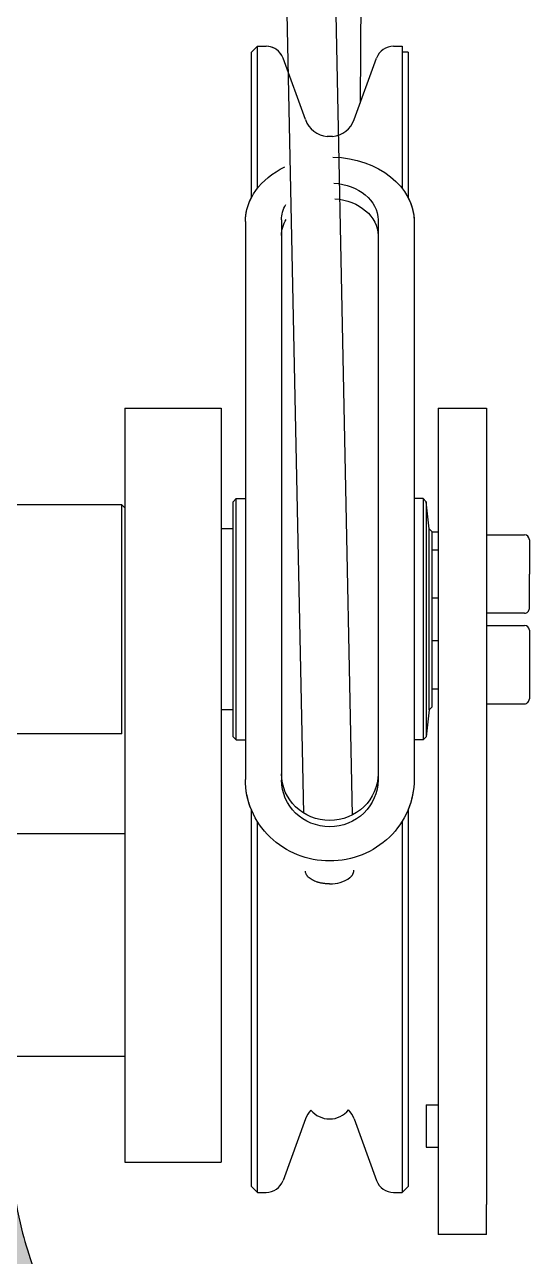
# Model space of a CAD drawing. Extents: x -599358 to 2865263, y -1062760 to 486533.
# Drawn here: x 243409.2 to 243540.7, y -693602.1 to -693281.2 of the extents above; entities that cross this region are included whole.
import ezdxf

# ---------------------------------------------------------------- set-up
doc = ezdxf.new("R2010")
doc.units = 0
doc.layers.add('EWHS5T6M-2', color=7, linetype='Continuous')
doc.layers.add('零件1^葫芦小车', color=7, linetype='Continuous')

msp = doc.modelspace()

# ---------------------------------------------------------------- hatches: boundary and pattern name
h = msp.add_hatch(color=4)
h.dxf.hatch_style = 1
edge = h.paths.add_edge_path()
edge.add_ellipse((242953.0992363252, -692844.2605812737), major_axis=(945.5943286935602, 1.727816376049057e-09), ratio=1, start_angle=-70.7530742305034, end_angle=-68.90985663448268)
edge.add_line((243293.3584066528, -693726.5147008252), (243298.3113779215, -693734.0018294874))
edge.add_line((243298.311377921, -693734.0018294874), (243298.859801927, -693734.8308512747))
edge.add_line((243298.8598019272, -693734.8308512747), (243298.8314219172, -693734.8301279248))
edge.add_spline(control_points=[(243298.8314219174, -693734.830127925), (243299.9789997354, -693736.6674191143), (243301.1118407421, -693738.5444512622), (243305.0668008615, -693745.3479795423), (243307.7488500598, -693750.4363455825), (243312.564223684, -693760.5450533675), (243314.6976621534, -693765.5638026079), (243317.42648636, -693772.6657541797), (243318.2586274197, -693774.9618324622), (243319.7693716449, -693779.3486587036), (243320.4480428622, -693781.4393775436), (243321.1580590849, -693783.7346209259), (243321.2588647689, -693784.0635499997), (243322.0309376306, -693786.6041480823), (243322.5463815412, -693788.4212459543), (243323.4762209934, -693791.8311498069), (243323.8899837887, -693793.424381251), (243324.9582108742, -693797.7723399221), (243325.8122594367, -693800.3562680708), (243327.9910464097, -693805.4393799639), (243329.3160658191, -693807.9379321306), (243332.4157306283, -693812.7180760924), (243334.1902879138, -693814.9989200208), (243338.1191999431, -693819.2225854382), (243340.2730727572, -693821.1647913147), (243344.8506538171, -693824.6227207974), (243347.2736386586, -693826.1381742661), (243352.2581694642, -693828.7007445939), (243354.8190018224, -693829.7479951418), (243359.9491933576, -693831.3810052145), (243362.5180595481, -693831.9671909199), (243367.5543395019, -693832.7246606243), (243370.0215596942, -693832.8964712591), (243373.9600735897, -693832.8964712591), (243375.5170583156, -693832.8225061356), (243378.6077057543, -693832.5299935887), (243380.1413728619, -693832.31147268), (243383.1737264617, -693831.7340641055), (243384.6724259466, -693831.3751981365), (243387.6250665301, -693830.5213917763), (243389.0790269113, -693830.026466148), (243391.9337988427, -693828.9043552544), (243393.3346334185, -693828.2771765518), (243396.075505932, -693826.8935726), (243397.4155680601, -693826.1371451244), (243400.0272721912, -693824.4971882103), (243401.2989369837, -693823.6136476866), (243403.7655324972, -693821.7209406026), (243404.9604819963, -693820.7117544941), (243407.2640086327, -693818.5690250405), (243408.3725978056, -693817.4354546433), (243410.4919680794, -693815.045721707), (243411.5027516469, -693813.7895263748), (243413.4130489404, -693811.1577105264), (243414.3125528825, -693809.7820543583), (243415.9849027052, -693806.9169249333), (243416.7577245341, -693805.4274174189), (243418.1598961378, -693802.3437012638), (243418.7892070444, -693800.7494653593), (243419.8870606279, -693797.4698621517), (243420.3555514567, -693795.7844809957), (243421.1153573034, -693792.3412529398), (243421.4066124278, -693790.5834116688), (243421.7981265896, -693787.019170875), (243421.8983257654, -693785.212800484), (243421.8983257654, -693780.931263688), (243421.7100767806, -693778.1314073724), (243420.9557668752, -693773.6648303769), (243420.6264573646, -693772.1327119336), (243419.7956795975, -693769.0327739163), (243419.2941278665, -693767.4651101355), (243418.117066417, -693764.3486032657), (243417.4415526605, -693762.799945898), (243415.9310563436, -693759.774225083), (243415.0961553183, -693758.2973327303), (243413.2964981183, -693755.4606358216), (243412.3318891121, -693754.1009462596), (243410.3140224818, -693751.5324286872), (243409.2609391018, -693750.3236366503), (243404.455171859, -693745.2940287443), (243400.5857335712, -693741.244361663), (243392.8008371302, -693733.0968641451), (243388.9116821539, -693728.665905417), (243381.5036105042, -693719.4575936501), (243377.9847282624, -693714.680261666), (243371.3561208091, -693704.8180241102), (243368.2464259051, -693699.7331459214), (243362.4696876701, -693689.2999555456), (243359.8026692484, -693683.9516761377), (243355.0988113397, -693673.3998041049), (243353.0321057026, -693668.2099151304), (243351.1785715265, -693662.9474777825)], knot_values=[0, 0, 0, 0, 0.012094180794674, 0.012094180794674, 0.0431694166053564, 0.0431694166053564, 0.0742446524160369, 0.0742446524160369, 0.0897822703213784, 0.0897822703213784, 0.1053198882267178, 0.1053198882267178, 0.10800450172629, 0.10800450172629, 0.1265971994864297, 0.1265971994864297, 0.1451898972465689, 0.1451898972465689, 0.171955250732025, 0.171955250732025, 0.1987206042174794, 0.1987206042174794, 0.2254859577029323, 0.2254859577029323, 0.2522513111883867, 0.2522513111883867, 0.2790166646738428, 0.2790166646738428, 0.3057820181592973, 0.3057820181592973, 0.3325473716447502, 0.3325473716447502, 0.3593127251302047, 0.3593127251302047, 0.376899955455745, 0.376899955455745, 0.3944871857812868, 0.3944871857812868, 0.4120744161068272, 0.4120744161068272, 0.4296616464323676, 0.4296616464323676, 0.4472488767579061, 0.4472488767579061, 0.4648361070834465, 0.4648361070834465, 0.4824233374089868, 0.4824233374089868, 0.5000105677345271, 0.5000105677345271, 0.517597798060069, 0.517597798060069, 0.5351850283856093, 0.5351850283856093, 0.5527722587111497, 0.5527722587111497, 0.57035948903669, 0.57035948903669, 0.5879467193622288, 0.5879467193622288, 0.6055339496877691, 0.6055339496877691, 0.6231211800133108, 0.6231211800133108, 0.6407084103388511, 0.6407084103388511, 0.6645786278062841, 0.6645786278062841, 0.6765137365399998, 0.6765137365399998, 0.6884488452737169, 0.6884488452737169, 0.7003839540074326, 0.7003839540074326, 0.7123190627411499, 0.7123190627411499, 0.7242541714748655, 0.7242541714748655, 0.7361892802085844, 0.7361892802085844, 0.7776844594775894, 0.7776844594775894, 0.8227413826792094, 0.8227413826792094, 0.8677983058808298, 0.8677983058808298, 0.9128552290824499, 0.9128552290824499, 0.9579121522840714, 0.9579121522840714, 0.9999995209582323, 0.9999995209582323, 0.9999995209582323, 0.9999995209582323], degree=3, periodic=0)
edge.add_line((243351.1785714381, -693662.9474775298), (243352.5724834726, -693663.9375370751))
edge.add_ellipse((243541.6303017564, -693597.6611719184), major_axis=(-200.3381596932294, -3.660634825758026e-10), ratio=1, start_angle=8.67509364903691, end_angle=19.318675808770706, ccw=False)
edge.add_line((243343.5841015308, -693627.878398885), (243345.2436391843, -693629.16707116))
edge.add_spline(control_points=[(243345.243639184, -693629.1670711602), (243345.2751048749, -693629.1917490481), (243345.3067829596, -693629.2048124216), (243345.3362996936, -693629.2021114567), (243345.3659865904, -693629.1993949207), (243345.3942163425, -693629.1801798475), (243345.4179204904, -693629.1447771953), (243345.4396772002, -693629.1122830841), (243345.4582066351, -693629.0654419546), (243345.4723521631, -693629.0093036408), (243345.4865092047, -693628.9531196351), (243345.4966902257, -693628.8865904436), (243345.5031262798, -693628.8152825383), (243345.5131446918, -693628.704284088), (243345.5144872045, -693628.579016046), (243345.5096879472, -693628.4519497311), (243345.5026229225, -693628.264894429), (243345.4823050982, -693628.0679469414), (243345.454068801, -693627.8765799443), (243345.4148919046, -693627.611064781), (243345.3592113204, -693627.3469495688), (243345.2935686318, -693627.1037517606), (243345.2269645826, -693626.8569922341), (243345.1477649178, -693626.6229999923), (243345.0610216189, -693626.4304295538), (243345.0102524721, -693626.3177218627), (243344.9557786683, -693626.2169827708), (243344.900364292, -693626.141810248), (243344.8714457125, -693626.1025806713), (243344.8419625257, -693626.0699843081), (243344.8129309911, -693626.0472192297)], knot_values=[0, 0, 0, 0, 0.0622302172862876, 0.0622302172862876, 0.0622302172862876, 0.1250593693597594, 0.1250593693597594, 0.1250593693597594, 0.1825559062169405, 0.1825559062169405, 0.1825559062169405, 0.2399331378339217, 0.2399331378339217, 0.2399331378339217, 0.3297474538480977, 0.3297474538480977, 0.3297474538480977, 0.4623709261923107, 0.4623709261923107, 0.4623709261923107, 0.647003347382536, 0.647003347382536, 0.647003347382536, 0.834606727114857, 0.834606727114857, 0.834606727114857, 0.9435561246561899, 0.9435561246561899, 0.9435561246561899, 1, 1, 1, 1], degree=3, periodic=0)
edge.add_line((243344.8129309911, -693626.0472192297), (243343.1307752117, -693624.7409834173))
edge.add_ellipse((243541.6303017564, -693597.6611719184), major_axis=(-200.3381596932294, -3.660634825758026e-10), ratio=1, start_angle=-2.5739250783348098, end_angle=7.7684798487036915, ccw=False)
edge.add_ellipse((243254.5864962343, -693462.6678582329), major_axis=(-153.0622959853262, -2.796797035833528e-10), ratio=1, start_angle=123.66389550236201, end_angle=124.5964972680953, ccw=False)
edge.add_ellipse((243254.5864962343, -693462.6678582329), major_axis=(-153.0622959853262, -2.796797035833528e-10), ratio=1, start_angle=123.6487524658414, end_angle=123.66389550236201, ccw=False)
edge.add_line((243339.3983257747, -693590.0845762187), (243339.3983257747, -693588.9518927622))
edge.add_line((243339.3983257747, -693588.9518927623), (243339.3983257747, -693579.8465036729))
edge.add_spline(control_points=[(243339.3983257747, -693579.8465036729), (243339.4137149794, -693579.8459747857), (243339.4451412117, -693579.8448947474), (243339.7061816916, -693579.8366700279), (243340.1462727647, -693579.82399121), (243340.801522276, -693579.806070195), (243341.5998612024, -693579.786291487), (243342.5711447318, -693579.7602811995), (243344.007554246, -693579.7237833224), (243345.9987981241, -693579.6850188993), (243348.9187004707, -693579.6446978602), (243353.1637636659, -693579.6891906478), (243358.439787886, -693579.7746327191), (243365.1516857363, -693579.8572622082), (243373.6131716793, -693579.912543954), (243385.0355057142, -693579.9323336142), (243394.1057170042, -693579.842787521), (243399.2733454994, -693579.7164437267), (243401.5742173443, -693579.6427759838), (243402.7196840531, -693579.6047007402), (243403.6444556209, -693579.5700764171), (243405.2893898351, -693579.5655369771), (243405.585538606, -693579.5686572447), (243405.8048467204, -693579.5709679073)], knot_values=[0, 0, 0, 0, 0.0230082632663126, 0.046985081212878, 0.0719158205652346, 0.0977841372616051, 0.124572038943315, 0.144341315230623, 0.1711119955891781, 0.2174439600698067, 0.2509117430211872, 0.2989497764022938, 0.3770376855188449, 0.4195166020224081, 0.5014267764896312, 0.6200495818906884, 0.7489631979593341, 0.803748804089707, 0.8426517060421137, 0.8664048152668534, 0.8745007720840265, 0.9070636054152978, 1, 1, 1, 1], degree=3, periodic=0)
edge.add_spline(control_points=[(243405.8048467204, -693579.5709679073), (243405.8935423276, -693580.5626176792), (243405.9971524685, -693581.5576652737), (243406.6035322164, -693586.6457142656), (243407.3484354141, -693590.7820444468), (243409.8127995412, -693600.7807248181), (243411.8137363211, -693606.6355784523), (243416.9091680892, -693617.9829805684), (243420.0034681131, -693623.4733584372), (243427.1391661653, -693633.7762393901), (243431.179173499, -693638.5870157497), (243439.9508224559, -693647.2983209465), (243444.6804335347, -693651.1982069268), (243455.4544753154, -693658.6192693057), (243461.657037659, -693662.8915380607), (243472.7432859686, -693670.527645469), (243477.5406820296, -693674.3470742248), (243486.4203472672, -693682.3516757853), (243490.5044468677, -693686.5376580348), (243498.0998767483, -693695.3285747773), (243501.6126488991, -693699.9346715183), (243508.1422776371, -693709.7065254546), (243511.1603754909, -693714.8738297698), (243516.4544463156, -693725.5181118319), (243518.7701927434, -693730.9399464345), (243521.383830157, -693738.420830086), (243521.943658691, -693740.1238828453), (243523.0106037083, -693743.596561654), (243523.5177197765, -693745.3661921296), (243524.4737628616, -693748.974089833), (243524.9226887868, -693750.8123617672), (243525.7561344224, -693754.558938276), (243526.1406522332, -693756.4672477521), (243526.838368642, -693760.3544831648), (243527.1515644038, -693762.3334140723), (243527.6990984028, -693766.3615154768), (243527.9334327538, -693768.4106908428), (243528.506054696, -693774.6613475182), (243528.7140577909, -693778.9666630438), (243528.7140577914, -693786.6602897692), (243528.6013290921, -693790.1235052604), (243528.0646660825, -693797.4194149686), (243527.6405510589, -693801.2522655317), (243526.3918818914, -693809.2379940058), (243525.5670663809, -693813.3909748276), (243523.4311134323, -693821.9429866199), (243522.1196479896, -693826.3420221639), (243518.9367831316, -693835.2858492018), (243517.0650303172, -693839.8305051182), (243512.7106608093, -693848.940775524), (243510.2277337824, -693853.5060934639), (243504.6330140318, -693862.5148198016), (243501.5210366122, -693866.9577893636), (243494.690891672, -693875.5720305707), (243490.9727353895, -693879.7427878081), (243482.996432599, -693887.6705001136), (243478.7385206959, -693891.4269686473), (243469.7887944182, -693898.4071230021), (243465.0974039271, -693901.6304586788), (243455.4166243974, -693907.4614474856), (243450.4277594223, -693910.0689614366), (243440.3031443368, -693914.629067658), (243435.1679053711, -693916.5817461563), (243424.9008943142, -693919.8373910153), (243419.7695230331, -693921.1406234365), (243409.6458118845, -693923.1415246231), (243404.653709028, -693923.8395575525), (243394.9195845915, -693924.7033578218), (243390.1776327376, -693924.8695019166), (243381.0257733968, -693924.7605363794), (243376.6158017815, -693924.4857516509), (243365.979905465, -693923.3599333911), (243359.479585732, -693922.1571946366), (243346.5416382101, -693918.6240499128), (243340.1046210428, -693916.2931012218), (243327.5521561151, -693910.4849267261), (243321.4375621179, -693907.0074110158), (243309.7983373312, -693898.9642171354), (243304.2746748937, -693894.3986205322), (243294.0673134931, -693884.3176365726), (243289.3845080795, -693878.8027426515), (243281.0617647261, -693867.0332260436), (243277.4224499754, -693860.7794401314), (243271.3190122264, -693847.7935624818), (243268.8551076859, -693841.0624843914), (243265.1511768705, -693827.406327892), (243263.9109384277, -693820.4822287108), (243262.8165040422, -693808.8181411475), (243262.6538093683, -693804.0567139185), (243262.8680180205, -693794.6563206613), (243263.2448063797, -693790.0174419654), (243263.9584445796, -693784.8199409359), (243264.0822992258, -693783.875866034), (243264.4956059164, -693780.6218995269), (243264.7658326946, -693778.0515650625), (243265.1931569864, -693773.2510015522), (243265.3501488831, -693771.0206634585), (243265.7045365927, -693764.7280347155), (243265.7901637858, -693761.064716015), (243265.8021107608, -693754.1738551027), (243265.72712812, -693750.9453596587), (243265.4170645004, -693744.2841681278), (243265.1825657868, -693740.8508460645), (243264.804940693, -693737.0025307315)], knot_values=[0, 0, 0, 0, 0.0058935355429696, 0.0058935355429696, 0.0300526500434832, 0.0300526500434832, 0.0643908660448065, 0.0643908660448065, 0.0987290820461312, 0.0987290820461312, 0.133067298047456, 0.133067298047456, 0.1674055140487806, 0.1674055140487806, 0.2082602633126592, 0.2082602633126592, 0.2447774140564815, 0.2447774140564815, 0.2812945648003039, 0.2812945648003039, 0.3178117155441249, 0.3178117155441249, 0.3543288662879472, 0.3543288662879472, 0.387959341003844, 0.387959341003844, 0.3976323531361369, 0.3976323531361369, 0.4073053652684286, 0.4073053652684286, 0.4169783774007216, 0.4169783774007216, 0.4266513895330132, 0.4266513895330132, 0.4363244016653062, 0.4363244016653062, 0.4459974137975978, 0.4459974137975978, 0.4653434380621823, 0.4653434380621823, 0.4795973083961643, 0.4795973083961643, 0.4938511787301465, 0.4938511787301465, 0.5081050490641283, 0.5081050490641283, 0.522358919398109, 0.522358919398109, 0.5366127897320913, 0.5366127897320913, 0.5508666600660729, 0.5508666600660729, 0.565120530400055, 0.565120530400055, 0.5793744007340369, 0.5793744007340369, 0.5936282710680189, 0.5936282710680189, 0.6078821414020008, 0.6078821414020008, 0.622136011735983, 0.622136011735983, 0.6363898820699636, 0.6363898820699636, 0.6506437524039458, 0.6506437524039458, 0.6648976227379279, 0.6648976227379279, 0.6791514930719096, 0.6791514930719096, 0.6934053634058917, 0.6934053634058917, 0.7150977999614547, 0.7150977999614547, 0.7367902365170166, 0.7367902365170166, 0.7584826730725798, 0.7584826730725798, 0.7801751096281431, 0.7801751096281431, 0.8018675461837061, 0.8018675461837061, 0.8235599827392684, 0.8235599827392684, 0.8452524192948317, 0.8452524192948317, 0.8669448558503946, 0.8669448558503946, 0.8820136243902075, 0.8820136243902075, 0.8970823929300203, 0.8970823929300203, 0.8992581836606502, 0.8992581836606502, 0.9118509107030675, 0.9118509107030675, 0.9244436377454874, 0.9244436377454874, 0.9496290918303243, 0.9496290918303243, 0.9748145459151627, 0.9748145459151627, 1, 1, 1, 1], degree=3, periodic=0)
h.paths.add_polyline_path([(243298.8598019272, -693734.8308512747), (243298.311377921, -693734.0018294874), (243298.2906175741, -693734.8163439012), (243298.8314219174, -693734.8301279247)], flags=16)

# ---------------------------------------------------------------- linework, layer by layer
at = {"color": 4}
for p, q in [((243509.1126114683, -693288.3964713229), (243507.5411828972, -693288.3964713229)), ((243489.3623557497, -693310.3623387556), (243488.0057243336, -693310.3623387556)), ((243463.5411829028, -693405.4678998805), (243464.3268971882, -693404.6821855949)), ((243513.8268971824, -693405.4678998805), (243513.0411828969, -693404.6821855949)), ((243514.6126114678, -693412.539328451), (243513.8268971824, -693405.4678998805)), ((243515.398325753, -693413.325042737), (243516.969754333, -693413.3250427368)), ((243515.3983257533, -693458.896471303), (243514.6126114674, -693459.6821855883)), ((243514.6126114674, -693459.6821855883), (243513.8268971822, -693466.7536141591)), ((243513.8268971822, -693466.7536141591), (243513.0411828967, -693467.5393284446))]:
    msp.add_line(p, q, dxfattribs=at)
at = {"layer": 'EWHS5T6M-2', "color": 4, "linetype": 'Continuous'}
for p, q in [((243468.2554686157, -693288.3964713231), (243469.8268971873, -693286.8250427519)), ((243468.2554686157, -693288.3964713231), (243469.8268971873, -693286.8250427519)), ((243468.2554686157, -693326.2662694287), (243468.2554686157, -693288.3964713231)), ((243468.2554686157, -693326.2662694287), (243468.2554686157, -693288.3964713231)), ((243469.8268971868, -693323.8407044483), (243469.8268971873, -693286.8250427519)), ((243469.8268971873, -693286.8250427519), (243472.0723609052, -693286.8250427519)), ((243469.8268971873, -693286.8250427519), (243472.0723609052, -693286.8250427519)), ((243505.2957191792, -693286.8250427516), (243507.5411828965, -693286.8250427516)), ((243505.2957191792, -693286.8250427516), (243507.5411828965, -693286.8250427516)), ((243507.5411828965, -693286.8250427516), (243507.5411828965, -693323.840704436)), ((243507.5411828965, -693286.8250427516), (243507.5411828972, -693288.3964713229)), ((243509.1126114683, -693288.3964713229), (243509.1126114683, -693326.2662694086)), ((243509.1126114683, -693288.3964713229), (243509.1126114683, -693326.2662694086)), ((243482.3344027625, -693305.9504074324), (243476.5023404026, -693289.9269477901)), ((243495.033677322, -693305.9504074324), (243500.8657396816, -693289.9269477901)), ((243495.033677322, -693305.9504074324), (243500.8657396816, -693289.9269477901)), ((243466.6840400771, -693332.521315215), (243466.6840400867, -693401.2300927781)), ((243466.6840400771, -693332.521315215), (243466.6840400867, -693401.2300927781)), ((243476.1126115049, -693332.0709910644), (243476.1126115144, -693401.0784595109)), ((243501.2554686448, -693332.0709910642), (243501.2554686541, -693401.0784595108)), ((243510.684040072, -693332.5213152147), (243510.6840400818, -693401.2300927778)), ((243510.684040072, -693332.5213152147), (243510.6840400818, -693401.2300927778)), ((243435.2554686199, -693381.1107570266), (243435.2554686343, -693436.1107570201)), ((243435.2554686199, -693381.1107570266), (243460.39832576, -693381.1107570266)), ((243435.2554686199, -693381.1107570266), (243435.2554686343, -693436.1107570201)), ((243435.2554686199, -693381.1107570266), (243460.39832576, -693381.1107570266)), ((243460.39832576, -693381.1107570266), (243460.3983257745, -693436.1107570198)), ((243460.39832576, -693381.1107570266), (243460.3983257745, -693436.1107570198)), ((243516.9697543249, -693381.1107570264), (243516.9697543393, -693436.11075702)), ((243516.9697543249, -693381.1107570264), (243529.5411828944, -693381.1107570264)), ((243516.9697543249, -693381.1107570264), (243516.969754333, -693413.3250427368)), ((243516.9697543249, -693381.1107570264), (243529.5411828944, -693381.1107570264)), ((243529.5411828944, -693381.1107570264), (243529.5411829095, -693436.11075702)), ((243529.5411828944, -693381.1107570264), (243529.5411829095, -693436.11075702)), ((243466.6840400867, -693401.2300927781), (243466.6840400862, -693477.821144723)), ((243466.6840400867, -693401.2300927781), (243466.6840400862, -693477.821144723)), ((243476.1126115144, -693401.078459511), (243476.1126115135, -693478.0024681723)), ((243501.2554686541, -693401.0784595108), (243501.2554686536, -693478.0024681722)), ((243510.6840400818, -693401.2300927781), (243510.6840400809, -693477.8211447229)), ((243510.6840400818, -693401.2300927781), (243510.6840400809, -693477.8211447229)), ((243464.326897188, -693467.5393284446), (243464.3268971882, -693404.6821855949)), ((243464.3268971882, -693404.6821855949), (243466.6840400038, -693404.6821855952)), ((243464.3268971882, -693404.6821855949), (243466.6840400038, -693404.6821855952)), ((243513.0411828969, -693404.6821855949), (243510.6840399985, -693404.6821855949)), ((243513.0411828969, -693404.6821855949), (243510.6840399985, -693404.6821855949)), ((243513.0411828969, -693404.6821855949), (243513.0411828967, -693467.5393284446)), ((243434.4697543347, -693406.2536141664), (243310.3268972066, -693406.2536141666)), ((243434.4697543347, -693406.2536141664), (243310.3268972066, -693406.2536141666)), ((243434.4697543344, -693465.9678998736), (243434.4697543347, -693406.2536141664)), ((243435.2554686196, -693407.039328452), (243434.4697543347, -693406.2536141664)), ((243434.4697543344, -693465.9678998736), (243434.4697543347, -693406.2536141664)), ((243435.2554686196, -693407.039328452), (243434.4697543347, -693406.2536141664)), ((243463.5411829023, -693466.7536141591), (243463.5411829028, -693405.4678998805)), ((243463.5411829023, -693466.7536141591), (243463.5411829028, -693405.4678998805)), ((243513.8268971824, -693405.4678998805), (243513.8268971822, -693466.7536141591)), ((243463.5411829076, -693412.5393284514), (243460.3983257733, -693412.5393284514)), ((243463.5411829076, -693412.5393284514), (243460.3983257733, -693412.5393284514)), ((243514.6126114674, -693459.6821855883), (243514.6126114678, -693412.539328451)), ((243515.398325753, -693413.325042737), (243514.6126114678, -693412.539328451)), ((243515.398325753, -693413.325042737), (243514.6126114678, -693412.539328451)), ((243515.3983257533, -693458.896471303), (243515.398325753, -693413.325042737)), ((243529.5411829076, -693414.1107570225), (243539.4411828931, -693414.1107570225)), ((243529.5411829076, -693414.1107570225), (243539.4411828931, -693414.1107570225)), ((243540.6983257501, -693415.3678998795), (243540.6983257526, -693424.3250427356)), ((243540.6983257501, -693415.3678998795), (243540.6983257526, -693424.3250427356)), ((243515.3983257535, -693418.0393284506), (243516.9697543381, -693418.0393284506)), ((243540.6983257522, -693418.9350427329), (243540.7005939124, -693418.9311141648)), ((243540.6983257522, -693418.9350427329), (243540.7005939124, -693418.9311141648)), ((243540.6983257508, -693433.2821855916), (243540.6983257482, -693424.3250427356)), ((243540.6983257508, -693433.2821855916), (243540.6983257482, -693424.3250427356)), ((243516.9697543388, -693430.6107570205), (243515.3983257535, -693430.6107570205)), ((243435.2554686343, -693436.1107570201), (243435.2554686348, -693538.2536141509)), ((243435.2554686343, -693436.1107570201), (243435.2554686348, -693538.2536141509)), ((243460.3983257745, -693436.1107570198), (243460.3983257749, -693538.2536141508)), ((243460.3983257745, -693436.1107570198), (243460.3983257749, -693538.2536141508)), ((243516.9697543393, -693436.11075702), (243516.9697543393, -693581.0659928798)), ((243539.4411828936, -693434.5393284486), (243529.5411829095, -693434.5393284487)), ((243539.4411828936, -693434.5393284486), (243529.5411829088, -693434.5393284487)), ((243529.5411829095, -693436.11075702), (243529.5411829097, -693581.0659928798)), ((243529.5411829095, -693436.11075702), (243529.5411829097, -693581.0659928798)), ((243529.5411829095, -693437.6821855912), (243539.4411828936, -693437.6821855911)), ((243529.5411829095, -693437.6821855912), (243539.4411828936, -693437.6821855911)), ((243540.6983257508, -693438.939328448), (243540.6983257508, -693456.8536141603)), ((243540.6983257508, -693438.939328448), (243540.6983257508, -693456.8536141603)), ((243515.3983257535, -693441.610757019), (243516.9697543393, -693441.6107570193)), ((243515.3983257535, -693454.182185589), (243516.9697543393, -693454.1821855892)), ((243515.3983257535, -693454.182185589), (243516.9697543393, -693454.1821855892)), ((243515.3983257533, -693458.896471303), (243515.3983257535, -693454.182185589)), ((243516.9697543393, -693454.1821855892), (243516.9697543391, -693562.610757005)), ((243529.5411829093, -693458.1107570173), (243539.4411828934, -693458.1107570172)), ((243529.5411829093, -693458.1107570173), (243539.4411828934, -693458.1107570172)), ((243463.5411829072, -693459.6821855886), (243460.3983257742, -693459.6821855886)), ((243463.5411829072, -693459.6821855886), (243460.3983257742, -693459.6821855886)), ((243434.4697543344, -693465.9678998736), (243310.3268972064, -693465.9678998739)), ((243434.4697543344, -693465.9678998736), (243310.3268972064, -693465.9678998739)), ((243463.5411829023, -693466.7536141591), (243464.326897188, -693467.5393284446)), ((243463.5411829023, -693466.7536141591), (243464.326897188, -693467.5393284446)), ((243464.326897188, -693467.5393284446), (243466.6840400036, -693467.5393284449)), ((243464.326897188, -693467.5393284446), (243466.6840400036, -693467.5393284449)), ((243513.0411828967, -693467.5393284446), (243510.6840399978, -693467.5393284446)), ((243513.0411828967, -693467.5393284446), (243510.6840399978, -693467.5393284446)), ((243468.2554686166, -693583.8250427169), (243468.2554686157, -693485.7082984336)), ((243468.2554686166, -693583.8250427169), (243468.2554686157, -693485.7082984336)), ((243509.1126114688, -693485.7082984516), (243509.1126114688, -693583.8250427168)), ((243509.1126114688, -693485.7082984516), (243509.1126114688, -693583.8250427168)), ((243469.826897188, -693585.3964712882), (243469.8268971875, -693488.7667578716)), ((243507.5411828976, -693488.7667578825), (243507.5411828976, -693585.396471288)), ((243309.54118293, -693491.8964712995), (243435.2554686294, -693491.8964712992)), ((243309.54118293, -693491.8964712995), (243435.2554686294, -693491.8964712992)), ((243435.2554686348, -693538.2536141509), (243435.2554686248, -693577.539328432)), ((243435.2554686348, -693538.2536141509), (243435.2554686248, -693577.539328432)), ((243460.3983257749, -693538.2536141508), (243460.3983257645, -693577.5393284321)), ((243460.3983257749, -693538.2536141508), (243460.3983257645, -693577.5393284321)), ((243435.255468629, -693550.0393284352), (243309.5411829295, -693550.0393284352)), ((243435.255468629, -693550.0393284352), (243309.5411829295, -693550.0393284352)), ((243513.8268971822, -693562.6107570048), (243513.8268971824, -693573.6107570035)), ((243513.8268971822, -693562.6107570048), (243516.9697543246, -693562.610757005)), ((243513.8268971822, -693562.6107570048), (243513.8268971824, -693573.6107570035)), ((243513.8268971822, -693562.6107570048), (243516.9697543246, -693562.610757005)), ((243482.3344027627, -693566.2711066076), (243476.5023404033, -693582.2945662498)), ((243482.3344027627, -693566.2711066076), (243476.5023404033, -693582.2945662498)), ((243495.0336773224, -693566.2711066074), (243500.8657396823, -693582.2945662497)), ((243495.0336773224, -693566.2711066074), (243500.8657396823, -693582.2945662497)), ((243513.8268971824, -693573.6107570035), (243516.9697543246, -693573.6107570037)), ((243513.8268971824, -693573.6107570035), (243516.9697543246, -693573.6107570037)), ((243516.9697543393, -693573.6107570037), (243516.9697543393, -693581.0659928798)), ((243435.2554686248, -693577.539328432), (243460.3983257645, -693577.5393284321)), ((243435.2554686248, -693577.539328432), (243460.3983257645, -693577.5393284321)), ((243516.9697543393, -693581.0659928798), (243516.9697543386, -693588.5379122541)), ((243516.9697543393, -693581.0659928798), (243516.9697543386, -693588.5379122541)), ((243529.5411829097, -693581.0659928798), (243529.5411829083, -693588.5379122541)), ((243529.5411829097, -693581.0659928798), (243529.5411829083, -693588.5379122541)), ((243468.2554686166, -693583.8250427169), (243469.826897188, -693585.3964712882)), ((243468.2554686166, -693583.8250427169), (243469.826897188, -693585.3964712882)), ((243509.1126114688, -693583.8250427168), (243507.5411828976, -693585.396471288)), ((243509.1126114688, -693583.8250427168), (243507.5411828976, -693585.396471288)), ((243469.826897188, -693585.3964712882), (243472.0723609062, -693585.396471288)), ((243469.826897188, -693585.3964712882), (243472.0723609062, -693585.396471288)), ((243505.2957191794, -693585.396471288), (243507.5411828976, -693585.396471288)), ((243505.2957191794, -693585.396471288), (243507.5411828976, -693585.396471288)), ((243516.9697543386, -693588.5379122541), (243516.9697543253, -693596.3964712868)), ((243516.9697543386, -693588.5379122541), (243516.9697543253, -693596.3964712868)), ((243529.5411828953, -693596.3964712867), (243529.5411828816, -693588.5379122541)), ((243529.5411828953, -693596.3964712867), (243529.5411828816, -693588.5379122541)), ((243529.5411828953, -693596.3964712867), (243516.9697543253, -693596.3964712868)), ((243529.5411828953, -693596.3964712867), (243516.9697543253, -693596.3964712868))]:
    msp.add_line(p, q, dxfattribs=at)
for centre, radius, start, end in [((243472.0723609052, -693291.5393284659), 4.714285714086145, 31.3460980100008, 90), ((243472.0723609055, -693291.5393284656), 4.714285713736899, 20.00000002617706, 90), ((243505.2957191794, -693291.539328466), 4.714285714027537, 90, 159.999999973823), ((243505.2957191794, -693291.539328466), 4.714285714027537, 90, 159.999999973823), ((243488.6840400422, -693303.6393284635), 6.757142856939636, 200.000000026177, 264.2386597311841), ((243488.6840400415, -693303.6393284635), 6.757142857036596, 275.7613402419323, 339.9999999738229), ((243488.6840400415, -693303.6393284635), 6.757142857036596, 275.7613402419323, 339.9999999738229), ((243539.4411828934, -693415.3678998793), 1.257142856833525, 0, 90), ((243539.4411828934, -693415.3678998793), 1.257142856833525, 0, 90), ((243539.4411828938, -693433.2821855921), 1.25714285671711, 269.9999999733196, 0), ((243539.4411828938, -693433.2821855921), 1.25714285671711, 269.9999999733196, 0), ((243539.4411828938, -693438.9393284479), 1.257142856833525, 0, 90), ((243539.4411828938, -693438.9393284479), 1.257142856833525, 0, 90), ((243539.4411828938, -693456.8536141604), 1.25714285671711, 269.9999999733196, 0), ((243539.4411828938, -693456.8536141604), 1.25714285671711, 269.9999999733196, 0), ((243488.6840400448, -693568.5821855773), 6.757142859364047, 136.7524532854428, 159.999999973823), ((243488.6840400448, -693568.5821855773), 6.757142859364047, 136.7524532854428, 159.999999973823), ((243488.6840400383, -693568.5821855786), 6.75714286115482, 20.00000002617706, 43.67903566132538), ((243488.6840400383, -693568.5821855786), 6.75714286115482, 20.00000002617706, 43.67903566132538), ((243472.0723609059, -693580.6821855739), 4.714285714027537, 270, 339.9999999738229), ((243472.0723609059, -693580.6821855739), 4.714285714027537, 270, 339.9999999738229), ((243505.2957191799, -693580.6821855735), 4.714285714318976, 200.000000026177, 270), ((243505.2957191799, -693580.6821855735), 4.714285714318976, 200.000000026177, 270)]:
    msp.add_arc(centre, radius, start, end, dxfattribs=at)
at = {"layer": 'EWHS5T6M-2', "color": 4, "linetype": 'Continuous', "extrusion": (0, 0, -1)}
for centre, major_axis, ratio, start_param, end_param in [((243488.6840400746, -693332.521315215), (21.99999999740501, -6.892287390319432e-09), 0.7660444431189835, 4.750321489178046, 6.283185306768072), ((243488.6840400746, -693332.521315215), (21.99999999740552, -6.892287390319432e-09), 0.766044443118973, 3.141592653592506, 4.150051445725493), ((243488.6840400746, -693332.0709910643), (12.57142856994571, -3.939795753539504e-09), 0.7660444431189488, 4.794697985126841, 6.283185307179584), ((243488.6840400746, -693332.521315215), (21.99999999740552, -6.892287390319432e-09), 0.766044443118973, 3.141592653592846, 3.521843856045336), ((243488.6840400737, -693336.1113703249), (12.57142856994563, -3.939097969475469e-09), 0.7660444431189881, 4.819632561811468, 6.283185307180177), ((243488.6840400746, -693332.521315215), (21.99999999740501, -6.892287390319432e-09), 0.7660444431189835, 5.902934096248728, 6.283185306768072), ((243488.6840400746, -693332.0709910643), (12.57142856994632, -3.938051136220834e-09), 0.7660444431189415, 3.141592653595136, 3.568787526170213), ((243488.6840400737, -693336.1113703249), (12.57142856994632, -3.938051136220834e-09), 0.7660444431189397, 3.141592653595728, 3.590006801915675), ((243488.6840400837, -693477.8211447229), (21.99999999740488, 2.174661343924289e-08), 0.9659258262890812, 1.570796327816229, 3.141592654611372), ((243488.6840400837, -693477.8211447229), (21.99999999740488, 2.174661343924289e-08), 0.9659258262890812, 2.761341452889813, 3.141592654611102), ((243488.6840400823, -693476.3756056033), (12.57142856994641, 1.243187012540317e-08), 0.9659258262890426, 1.570796327815791, 3.141592653589792), ((243488.6840400837, -693478.0024681723), (12.57142856994567, 1.243047440011652e-08), 0.9659258262891054, 1.570796327816359, 3.141592653589792), ((243488.6840400823, -693476.3756056033), (12.57142856994563, 1.243152123337116e-08), 0.9659258262890691, 0, 1.570796327817498), ((243488.6840400837, -693477.8211447229), (21.99999999740493, 2.174068164606428e-08), 0.9659258262890726, 1.0188895e-09, 1.57079632781571), ((243488.6840400837, -693478.0024681723), (12.57142856994563, 1.242558944019254e-08), 0.9659258262891033, 6.283185307179113, 7.853981634996627), ((243488.6840400837, -693477.8211447229), (21.99999999740493, 2.174068164606428e-08), 0.9659258262890726, 1.0186205e-09, 0.3802512126853226)]:
    msp.add_ellipse(centre, major_axis=major_axis, ratio=ratio, start_param=start_param, end_param=end_param, dxfattribs=at)
at = {"layer": 'EWHS5T6M-2', "color": 4, "linetype": 'Continuous'}
msp.add_open_spline([(243405.8048467204, -693579.5709679073), (243405.8935423276, -693580.5626176792), (243405.9971524685, -693581.5576652737), (243406.6035322164, -693586.6457142656), (243407.3484354141, -693590.7820444468), (243409.8127995412, -693600.7807248181), (243411.8137363211, -693606.6355784523), (243416.9091680892, -693617.9829805684), (243420.0034681131, -693623.4733584372), (243427.1391661653, -693633.7762393901), (243431.179173499, -693638.5870157497), (243439.9508224559, -693647.2983209465), (243444.6804335347, -693651.1982069268), (243455.4544753154, -693658.6192693057), (243461.657037659, -693662.8915380607), (243472.7432859686, -693670.527645469), (243477.5406820296, -693674.3470742248), (243486.4203472672, -693682.3516757853), (243490.5044468677, -693686.5376580348), (243498.0998767483, -693695.3285747773), (243501.6126488991, -693699.9346715183), (243508.1422776371, -693709.7065254546), (243511.1603754909, -693714.8738297698), (243516.4544463156, -693725.5181118319), (243518.7701927434, -693730.9399464345), (243521.383830157, -693738.420830086), (243521.943658691, -693740.1238828453), (243523.0106037083, -693743.596561654), (243523.5177197765, -693745.3661921296), (243524.4737628616, -693748.974089833), (243524.9226887868, -693750.8123617672), (243525.7561344224, -693754.558938276), (243526.1406522332, -693756.4672477521), (243526.838368642, -693760.3544831648), (243527.1515644038, -693762.3334140723), (243527.6990984028, -693766.3615154768), (243527.9334327538, -693768.4106908428), (243528.506054696, -693774.6613475182), (243528.7140577909, -693778.9666630438), (243528.7140577914, -693786.6602897692), (243528.6013290921, -693790.1235052604), (243528.0646660825, -693797.4194149686), (243527.6405510589, -693801.2522655317), (243526.3918818914, -693809.2379940058), (243525.5670663809, -693813.3909748276), (243523.4311134323, -693821.9429866199), (243522.1196479896, -693826.3420221639), (243518.9367831316, -693835.2858492018), (243517.0650303172, -693839.8305051182), (243512.7106608093, -693848.940775524), (243510.2277337824, -693853.5060934639), (243504.6330140318, -693862.5148198016), (243501.5210366122, -693866.9577893636), (243494.690891672, -693875.5720305707), (243490.9727353895, -693879.7427878081), (243482.996432599, -693887.6705001136), (243478.7385206959, -693891.4269686473), (243469.7887944182, -693898.4071230021), (243465.0974039271, -693901.6304586788), (243455.4166243974, -693907.4614474856), (243450.4277594223, -693910.0689614366), (243440.3031443368, -693914.629067658), (243435.1679053711, -693916.5817461563), (243424.9008943142, -693919.8373910153), (243419.7695230331, -693921.1406234365), (243409.6458118845, -693923.1415246231), (243404.653709028, -693923.8395575525), (243394.9195845915, -693924.7033578218), (243390.1776327376, -693924.8695019166), (243381.0257733968, -693924.7605363794), (243376.6158017815, -693924.4857516509), (243365.979905465, -693923.3599333911), (243359.479585732, -693922.1571946366), (243346.5416382101, -693918.6240499128), (243340.1046210428, -693916.2931012218), (243327.5521561151, -693910.4849267261), (243321.4375621179, -693907.0074110158), (243309.7983373312, -693898.9642171354), (243304.2746748937, -693894.3986205322), (243294.0673134931, -693884.3176365726), (243289.3845080795, -693878.8027426515), (243281.0617647261, -693867.0332260436), (243277.4224499754, -693860.7794401314), (243271.3190122264, -693847.7935624818), (243268.8551076859, -693841.0624843914), (243265.1511768705, -693827.406327892), (243263.9109384277, -693820.4822287108), (243262.8165040422, -693808.8181411475), (243262.6538093683, -693804.0567139185), (243262.8680180205, -693794.6563206613), (243263.2448063797, -693790.0174419654), (243263.9584445796, -693784.8199409359), (243264.0822992258, -693783.875866034), (243264.4956059164, -693780.6218995269), (243264.7658326946, -693778.0515650625), (243265.1931569864, -693773.2510015522), (243265.3501488831, -693771.0206634585), (243265.7045365927, -693764.7280347155), (243265.7901637858, -693761.064716015), (243265.8021107608, -693754.1738551027), (243265.72712812, -693750.9453596587), (243265.4170645004, -693744.2841681278), (243265.1825657868, -693740.8508460645), (243264.804940693, -693737.0025307315)], degree=3, knots=[0, 0, 0, 0, 0.0058935355429696, 0.0058935355429696, 0.0300526500434832, 0.0300526500434832, 0.0643908660448065, 0.0643908660448065, 0.0987290820461312, 0.0987290820461312, 0.133067298047456, 0.133067298047456, 0.1674055140487806, 0.1674055140487806, 0.2082602633126592, 0.2082602633126592, 0.2447774140564815, 0.2447774140564815, 0.2812945648003039, 0.2812945648003039, 0.3178117155441249, 0.3178117155441249, 0.3543288662879472, 0.3543288662879472, 0.387959341003844, 0.387959341003844, 0.3976323531361369, 0.3976323531361369, 0.4073053652684286, 0.4073053652684286, 0.4169783774007216, 0.4169783774007216, 0.4266513895330132, 0.4266513895330132, 0.4363244016653062, 0.4363244016653062, 0.4459974137975978, 0.4459974137975978, 0.4653434380621823, 0.4653434380621823, 0.4795973083961643, 0.4795973083961643, 0.4938511787301465, 0.4938511787301465, 0.5081050490641283, 0.5081050490641283, 0.522358919398109, 0.522358919398109, 0.5366127897320913, 0.5366127897320913, 0.5508666600660729, 0.5508666600660729, 0.565120530400055, 0.565120530400055, 0.5793744007340369, 0.5793744007340369, 0.5936282710680189, 0.5936282710680189, 0.6078821414020008, 0.6078821414020008, 0.622136011735983, 0.622136011735983, 0.6363898820699636, 0.6363898820699636, 0.6506437524039458, 0.6506437524039458, 0.6648976227379279, 0.6648976227379279, 0.6791514930719096, 0.6791514930719096, 0.6934053634058917, 0.6934053634058917, 0.7150977999614547, 0.7150977999614547, 0.7367902365170166, 0.7367902365170166, 0.7584826730725798, 0.7584826730725798, 0.7801751096281431, 0.7801751096281431, 0.8018675461837061, 0.8018675461837061, 0.8235599827392684, 0.8235599827392684, 0.8452524192948317, 0.8452524192948317, 0.8669448558503946, 0.8669448558503946, 0.8820136243902075, 0.8820136243902075, 0.8970823929300203, 0.8970823929300203, 0.8992581836606502, 0.8992581836606502, 0.9118509107030675, 0.9118509107030675, 0.9244436377454874, 0.9244436377454874, 0.9496290918303243, 0.9496290918303243, 0.9748145459151627, 0.9748145459151627, 1, 1, 1, 1], dxfattribs=at)
msp.add_open_spline([(243405.8048467204, -693579.5709679073), (243405.8935423276, -693580.5626176792), (243405.9971524685, -693581.5576652737), (243406.6035322164, -693586.6457142656), (243407.3484354141, -693590.7820444468), (243409.8127995412, -693600.7807248181), (243411.8137363211, -693606.6355784523), (243416.9091680892, -693617.9829805684), (243420.0034681131, -693623.4733584372), (243427.1391661653, -693633.7762393901), (243431.179173499, -693638.5870157497), (243439.9508224559, -693647.2983209465), (243444.6804335347, -693651.1982069268), (243455.4544753154, -693658.6192693057), (243461.657037659, -693662.8915380607), (243472.7432859686, -693670.527645469), (243477.5406820296, -693674.3470742248), (243486.4203472672, -693682.3516757853), (243490.5044468677, -693686.5376580348), (243498.0998767483, -693695.3285747773), (243501.6126488991, -693699.9346715183), (243508.1422776371, -693709.7065254546), (243511.1603754909, -693714.8738297698), (243516.4544463156, -693725.5181118319), (243518.7701927434, -693730.9399464345), (243521.383830157, -693738.420830086), (243521.943658691, -693740.1238828453), (243523.0106037083, -693743.596561654), (243523.5177197765, -693745.3661921296), (243524.4737628616, -693748.974089833), (243524.9226887868, -693750.8123617672), (243525.7561344224, -693754.558938276), (243526.1406522332, -693756.4672477521), (243526.838368642, -693760.3544831648), (243527.1515644038, -693762.3334140723), (243527.6990984028, -693766.3615154768), (243527.9334327538, -693768.4106908428), (243528.506054696, -693774.6613475182), (243528.7140577909, -693778.9666630438), (243528.7140577914, -693786.6602897692), (243528.6013290921, -693790.1235052604), (243528.0646660825, -693797.4194149686), (243527.6405510589, -693801.2522655317), (243526.3918818914, -693809.2379940058), (243525.5670663809, -693813.3909748276), (243523.4311134323, -693821.9429866199), (243522.1196479896, -693826.3420221639), (243518.9367831316, -693835.2858492018), (243517.0650303172, -693839.8305051182), (243512.7106608093, -693848.940775524), (243510.2277337824, -693853.5060934639), (243504.6330140318, -693862.5148198016), (243501.5210366122, -693866.9577893636), (243494.690891672, -693875.5720305707), (243490.9727353895, -693879.7427878081), (243482.996432599, -693887.6705001136), (243478.7385206959, -693891.4269686473), (243469.7887944182, -693898.4071230021), (243465.0974039271, -693901.6304586788), (243455.4166243974, -693907.4614474856), (243450.4277594223, -693910.0689614366), (243440.3031443368, -693914.629067658), (243435.1679053711, -693916.5817461563), (243424.9008943142, -693919.8373910153), (243419.7695230331, -693921.1406234365), (243409.6458118845, -693923.1415246231), (243404.653709028, -693923.8395575525), (243394.9195845915, -693924.7033578218), (243390.1776327376, -693924.8695019166), (243381.0257733968, -693924.7605363794), (243376.6158017815, -693924.4857516509), (243365.979905465, -693923.3599333911), (243359.479585732, -693922.1571946366), (243346.5416382101, -693918.6240499128), (243340.1046210428, -693916.2931012218), (243327.5521561151, -693910.4849267261), (243321.4375621179, -693907.0074110158), (243309.7983373312, -693898.9642171354), (243304.2746748937, -693894.3986205322), (243294.0673134931, -693884.3176365726), (243289.3845080795, -693878.8027426515), (243281.0617647261, -693867.0332260436), (243277.4224499754, -693860.7794401314), (243271.3190122264, -693847.7935624818), (243268.8551076859, -693841.0624843914), (243265.1511768705, -693827.406327892), (243263.9109384277, -693820.4822287108), (243262.8165040422, -693808.8181411475), (243262.6538093683, -693804.0567139185), (243262.8680180205, -693794.6563206613), (243263.2448063797, -693790.0174419654), (243263.9584445796, -693784.8199409359), (243264.0822992258, -693783.875866034), (243264.4956059164, -693780.6218995269), (243264.7658326946, -693778.0515650625), (243265.1931569864, -693773.2510015522), (243265.3501488831, -693771.0206634585), (243265.7045365927, -693764.7280347155), (243265.7901637858, -693761.064716015), (243265.8021107608, -693754.1738551027), (243265.72712812, -693750.9453596587), (243265.4170645004, -693744.2841681278), (243265.1825657868, -693740.8508460645), (243264.804940693, -693737.0025307315)], degree=3, knots=[0, 0, 0, 0, 0.0058935355429696, 0.0058935355429696, 0.0300526500434832, 0.0300526500434832, 0.0643908660448065, 0.0643908660448065, 0.0987290820461312, 0.0987290820461312, 0.133067298047456, 0.133067298047456, 0.1674055140487806, 0.1674055140487806, 0.2082602633126592, 0.2082602633126592, 0.2447774140564815, 0.2447774140564815, 0.2812945648003039, 0.2812945648003039, 0.3178117155441249, 0.3178117155441249, 0.3543288662879472, 0.3543288662879472, 0.387959341003844, 0.387959341003844, 0.3976323531361369, 0.3976323531361369, 0.4073053652684286, 0.4073053652684286, 0.4169783774007216, 0.4169783774007216, 0.4266513895330132, 0.4266513895330132, 0.4363244016653062, 0.4363244016653062, 0.4459974137975978, 0.4459974137975978, 0.4653434380621823, 0.4653434380621823, 0.4795973083961643, 0.4795973083961643, 0.4938511787301465, 0.4938511787301465, 0.5081050490641283, 0.5081050490641283, 0.522358919398109, 0.522358919398109, 0.5366127897320913, 0.5366127897320913, 0.5508666600660729, 0.5508666600660729, 0.565120530400055, 0.565120530400055, 0.5793744007340369, 0.5793744007340369, 0.5936282710680189, 0.5936282710680189, 0.6078821414020008, 0.6078821414020008, 0.622136011735983, 0.622136011735983, 0.6363898820699636, 0.6363898820699636, 0.6506437524039458, 0.6506437524039458, 0.6648976227379279, 0.6648976227379279, 0.6791514930719096, 0.6791514930719096, 0.6934053634058917, 0.6934053634058917, 0.7150977999614547, 0.7150977999614547, 0.7367902365170166, 0.7367902365170166, 0.7584826730725798, 0.7584826730725798, 0.7801751096281431, 0.7801751096281431, 0.8018675461837061, 0.8018675461837061, 0.8235599827392684, 0.8235599827392684, 0.8452524192948317, 0.8452524192948317, 0.8669448558503946, 0.8669448558503946, 0.8820136243902075, 0.8820136243902075, 0.8970823929300203, 0.8970823929300203, 0.8992581836606502, 0.8992581836606502, 0.9118509107030675, 0.9118509107030675, 0.9244436377454874, 0.9244436377454874, 0.9496290918303243, 0.9496290918303243, 0.9748145459151627, 0.9748145459151627, 1, 1, 1, 1], dxfattribs=at)
at = {"layer": '零件1^葫芦小车', "color": 4, "linetype": 'Continuous'}
for p, q in [((243481.8921343762, -693486.5939337357), (243471.4380426666, -692980.2071104449)), ((243484.0777628428, -692980.2071104448), (243494.5472015917, -693487.1171243524)), ((243498.1948748828, -692980.2071104448), (243496.6058335666, -693301.6309436505))]:
    msp.add_line(p, q, dxfattribs=at)
for centre, radius, start, end in [((243488.9276815545, -693496.4573452225), 8.566622292754012, 268.1337514237251, 305.8587876478734), ((243488.6515454744, -693559.9525652522), 6.31711543578529, 219.2860728640284, 269.9739942139248), ((243488.6515454744, -693559.9525652522), 6.31711543578529, 219.2860728640284, 269.9739942139248), ((243488.6515454754, -693559.9525652525), 6.317115435467264, 269.9739928532229, 321.145416050983), ((243488.6515454754, -693559.9525652525), 6.317115435467264, 269.9739928532229, 321.145416050983)]:
    msp.add_arc(centre, radius, start, end, dxfattribs=at)
for points, knots in [([(243488.6486973093, -693505.0194235506), (243488.5431059088, -693505.0196683884), (243488.3324709124, -693505.0201567321), (243488.018135459, -693505.0099968485), (243487.70700098, -693504.9920282931), (243487.3998033531, -693504.9656465602), (243487.0972487546, -693504.9312524319), (243486.8000128221, -693504.8890019971), (243486.508740391, -693504.8391378996), (243486.2240412858, -693504.7818979034), (243485.9465020563, -693504.7175443782), (243485.6766391796, -693504.6463299554), (243485.0157459237, -693504.4499275888), (243484.0421374437, -693504.0395944188), (243483.045785047, -693503.3078893976), (243482.4718067573, -693502.5034822171), (243482.3427424227, -693501.9526753644), (243482.3352811773, -693501.6968017103)], [0, 0, 0, 0, 0.0233865571128526, 0.0466517851227854, 0.0697957048871683, 0.0928183376013033, 0.1157197048054675, 0.1384998283921744, 0.1611587306135856, 0.1836964340891631, 0.2061129618134733, 0.2284083371642604, 0.2505825839106652, 0.3741923430890108, 0.4999243864834427, 0.6198531579976561, 0.7237331646478259, 0.7237331646478259, 0.7237331646478259, 0.7237331646478259]), ([(243493.9459193657, -693503.400277368), (243494.0015450906, -693503.3519433042), (243494.110027389, -693503.2571903424), (243494.2534634996, -693503.1132207793), (243494.3796816721, -693502.9727432512), (243494.4889602744, -693502.8360837569), (243494.5829308474, -693502.7039387699), (243494.6628845899, -693502.5768090223), (243494.7301765945, -693502.4551486924), (243494.7861092592, -693502.3393363695), (243494.83194747, -693502.2296903994), (243494.868903296, -693502.1264732328), (243494.8981300696, -693502.0298982003), (243494.920716053, -693501.9401358594), (243494.9376791661, -693501.8573187089), (243494.949964604, -693501.7815505221), (243494.9584369577, -693501.7128990693), (243494.9678645803, -693501.6067171998), (243494.9696354509, -693501.5232455463), (243494.9677914256, -693501.460314527)], [0, 0, 0, 0, 0.0230086425209847, 0.045039306011154, 0.0660919689330453, 0.0861666108693989, 0.1052632124890087, 0.1233817555175638, 0.1405222227132863, 0.156684597847439, 0.171868865689414, 0.18607501199664, 0.199303023509458, 0.2115528879516872, 0.2228245940381728, 0.2331181314915441, 0.2424334910726414, 0.2507706646327112, 0.2763306368150405, 0.2763306368150405, 0.2763306368150405, 0.2763306368150405])]:
    msp.add_open_spline(points, degree=3, knots=knots, dxfattribs=at)

doc.saveas('drawing.dxf')
